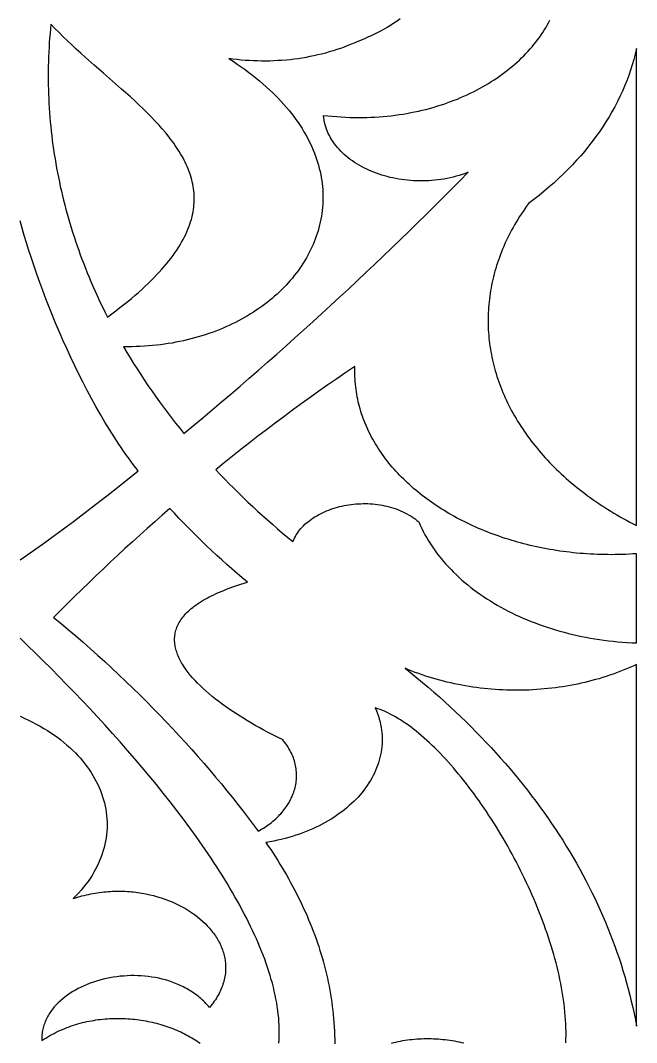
# Model space of a CAD drawing. Extents: x -4950 to -2150, y -1354 to 1346.
# Drawn here: x -4600.4 to -4451.1, y 554 to 801.8 of the extents above; entities that cross this region are included whole.
import ezdxf

# ---------------------------------------------------------------- set-up
doc = ezdxf.new("R2010")
doc.units = 0
doc.layers.add('LAYER_1', color=18, linetype='CONTINUOUS')

msp = doc.modelspace()

# ---------------------------------------------------------------- linework, layer by layer
at = {"layer": 'LAYER_1'}
for points in [[(-4593.07, 800.94), (-4593.18, 799.81), (-4593.28, 798.68), (-4593.37, 797.55), (-4593.45, 796.42), (-4593.52, 795.29), (-4593.58, 794.16), (-4593.63, 793.03), (-4593.67, 791.9), (-4593.7, 790.77), (-4593.71, 789.65), (-4593.72, 788.52), (-4593.72, 787.39), (-4593.7, 786.26), (-4593.68, 785.13), (-4593.64, 784), (-4593.6, 782.87), (-4593.54, 781.75), (-4593.48, 780.62), (-4593.4, 779.49), (-4593.31, 778.37), (-4593.22, 777.24), (-4593.11, 776.12), (-4592.99, 774.99), (-4592.86, 773.87), (-4592.73, 772.75), (-4592.58, 771.63), (-4592.42, 770.51), (-4592.25, 769.39), (-4592.07, 768.27), (-4591.88, 767.15), (-4591.68, 766.03), (-4591.47, 764.91), (-4591.25, 763.8), (-4591.02, 762.68), (-4590.78, 761.57), (-4590.52, 760.46), (-4590.26, 759.35), (-4589.99, 758.24), (-4589.71, 757.13), (-4589.42, 756.02), (-4589.11, 754.92), (-4588.8, 753.81), (-4588.48, 752.71), (-4588.14, 751.61), (-4587.8, 750.51), (-4587.45, 749.41), (-4587.08, 748.31), (-4586.71, 747.21), (-4586.33, 746.12), (-4585.93, 745.03), (-4585.53, 743.94), (-4585.11, 742.85), (-4584.69, 741.76), (-4584.25, 740.67), (-4583.81, 739.59), (-4583.35, 738.51), (-4582.89, 737.43), (-4582.41, 736.35), (-4581.93, 735.27), (-4581.43, 734.2), (-4580.93, 733.13), (-4580.41, 732.06), (-4579.89, 730.99), (-4579.35, 729.92), (-4578.31, 730.69), (-4577.3, 731.45), (-4576.32, 732.21), (-4575.37, 732.96), (-4574.45, 733.7), (-4573.55, 734.44), (-4572.69, 735.17), (-4571.85, 735.89), (-4571.05, 736.61), (-4570.27, 737.33), (-4569.52, 738.04), (-4568.79, 738.74), (-4568.09, 739.44), (-4567.42, 740.14), (-4566.78, 740.83), (-4566.16, 741.51), (-4565.57, 742.19), (-4565, 742.86), (-4564.46, 743.53), (-4563.94, 744.19), (-4563.45, 744.85), (-4562.99, 745.5), (-4562.54, 746.15), (-4562.12, 746.8), (-4561.73, 747.44), (-4561.36, 748.07), (-4561.01, 748.7), (-4560.68, 749.33), (-4560.38, 749.95), (-4560.1, 750.57), (-4559.84, 751.19), (-4559.6, 751.8), (-4559.38, 752.4), (-4559.18, 753), (-4559.01, 753.6), (-4558.85, 754.2), (-4558.72, 754.79), (-4558.6, 755.37), (-4558.51, 755.96), (-4558.43, 756.54), (-4558.37, 757.11), (-4558.33, 757.68), (-4558.31, 758.25), (-4558.31, 758.82), (-4558.33, 759.38), (-4558.36, 759.94), (-4558.41, 760.49), (-4558.48, 761.05), (-4558.56, 761.6), (-4558.66, 762.14), (-4558.78, 762.69), (-4558.91, 763.23), (-4559.06, 763.77), (-4559.22, 764.3), (-4559.4, 764.84), (-4559.59, 765.37), (-4559.8, 765.89), (-4560.02, 766.42), (-4560.25, 766.94), (-4560.5, 767.46), (-4560.76, 767.98), (-4561.03, 768.5), (-4561.32, 769.01), (-4561.62, 769.53), (-4561.93, 770.04), (-4562.25, 770.54), (-4562.59, 771.05), (-4562.93, 771.55), (-4563.29, 772.06), (-4563.65, 772.56), (-4564.03, 773.06), (-4564.42, 773.56), (-4565.22, 774.55), (-4566.06, 775.53), (-4566.93, 776.51), (-4567.83, 777.49), (-4568.77, 778.46), (-4569.73, 779.43), (-4570.71, 780.4), (-4571.72, 781.36), (-4572.75, 782.33), (-4573.8, 783.29), (-4574.86, 784.25), (-4575.94, 785.21), (-4578.12, 787.13), (-4580.33, 789.06), (-4582.54, 790.99), (-4584.74, 792.94), (-4585.84, 793.92), (-4586.92, 794.9), (-4587.99, 795.89), (-4589.04, 796.89), (-4590.08, 797.89), (-4591.1, 798.9), (-4592.1, 799.92)], [(-4451.06, 795.01), (-4451.37, 793.7), (-4451.71, 792.38), (-4452.09, 791.08), (-4452.5, 789.78), (-4452.95, 788.49), (-4453.43, 787.21), (-4453.95, 785.93), (-4454.5, 784.66), (-4455.08, 783.4), (-4455.7, 782.15), (-4456.34, 780.91), (-4457.03, 779.67), (-4457.74, 778.45), (-4458.49, 777.23), (-4459.27, 776.03), (-4460.08, 774.84), (-4460.92, 773.66), (-4461.79, 772.48), (-4462.7, 771.32), (-4463.64, 770.18), (-4464.61, 769.04), (-4465.6, 767.92), (-4466.63, 766.81), (-4467.69, 765.71), (-4468.78, 764.63), (-4469.9, 763.56), (-4471.05, 762.5), (-4472.23, 761.46), (-4473.44, 760.44), (-4474.68, 759.43), (-4475.95, 758.43), (-4477.24, 757.46), (-4477.71, 756.82), (-4478.16, 756.18), (-4478.59, 755.54), (-4479.02, 754.9), (-4479.44, 754.26), (-4479.84, 753.61), (-4480.23, 752.96), (-4480.62, 752.31), (-4480.99, 751.66), (-4481.35, 751.01), (-4481.7, 750.35), (-4482.03, 749.7), (-4482.36, 749.04), (-4482.67, 748.38), (-4482.98, 747.72), (-4483.27, 747.05), (-4483.55, 746.39), (-4483.82, 745.72), (-4484.08, 745.06), (-4484.33, 744.39), (-4484.57, 743.72), (-4484.79, 743.05), (-4485.01, 742.38), (-4485.21, 741.71), (-4485.41, 741.04), (-4485.59, 740.37), (-4485.76, 739.69), (-4485.92, 739.02), (-4486.07, 738.34), (-4486.21, 737.67), (-4486.34, 736.99), (-4486.46, 736.32), (-4486.57, 735.64), (-4486.67, 734.97), (-4486.75, 734.29), (-4486.83, 733.61), (-4486.89, 732.94), (-4486.95, 732.26), (-4486.99, 731.58), (-4487.02, 730.91), (-4487.04, 730.23), (-4487.06, 729.55), (-4487.06, 728.88), (-4487.05, 728.2), (-4487.03, 727.53), (-4487, 726.85), (-4486.96, 726.18), (-4486.91, 725.51), (-4486.85, 724.83), (-4486.78, 724.16), (-4486.69, 723.49), (-4486.6, 722.82), (-4486.5, 722.15), (-4486.39, 721.49), (-4486.26, 720.82), (-4486.13, 720.15), (-4485.99, 719.49), (-4485.83, 718.83), (-4485.67, 718.17), (-4485.5, 717.51), (-4485.31, 716.85), (-4485.12, 716.19), (-4484.91, 715.53), (-4484.7, 714.88), (-4484.47, 714.23), (-4484.24, 713.58), (-4484, 712.93), (-4483.74, 712.28), (-4483.48, 711.64), (-4483.2, 710.99), (-4482.92, 710.35), (-4482.63, 709.71), (-4482.32, 709.08), (-4482.01, 708.44), (-4481.69, 707.81), (-4481.35, 707.18), (-4481.01, 706.56), (-4480.66, 705.93), (-4480.29, 705.31), (-4479.92, 704.69), (-4479.54, 704.08), (-4479.15, 703.46), (-4478.75, 702.85), (-4478.34, 702.24), (-4477.92, 701.64), (-4477.49, 701.04), (-4477.05, 700.44), (-4476.6, 699.84), (-4476.14, 699.25), (-4475.67, 698.66), (-4475.19, 698.08), (-4474.71, 697.5), (-4474.21, 696.92), (-4473.71, 696.34), (-4473.19, 695.77), (-4472.67, 695.2), (-4472.13, 694.64), (-4471.59, 694.08), (-4471.04, 693.52), (-4470.48, 692.97), (-4469.9, 692.42), (-4469.32, 691.88), (-4468.73, 691.34), (-4468.14, 690.8), (-4467.53, 690.27), (-4466.91, 689.74), (-4466.29, 689.22), (-4465.65, 688.7), (-4465.01, 688.19), (-4464.35, 687.68), (-4463.69, 687.17), (-4463.02, 686.67), (-4462.34, 686.17), (-4461.65, 685.68), (-4460.95, 685.2), (-4460.24, 684.72), (-4459.53, 684.24), (-4458.8, 683.77), (-4458.07, 683.3), (-4457.33, 682.84), (-4456.58, 682.39), (-4455.81, 681.94), (-4455.05, 681.49), (-4454.27, 681.05), (-4453.48, 680.62), (-4452.69, 680.19), (-4451.88, 679.77), (-4451.07, 679.35)], [(-4519.33, 717.94), (-4521.53, 716.46), (-4523.73, 714.96), (-4525.91, 713.45), (-4528.08, 711.93), (-4530.23, 710.4), (-4532.37, 708.86), (-4534.5, 707.3), (-4536.62, 705.74), (-4538.72, 704.17), (-4540.81, 702.58), (-4542.89, 700.99), (-4544.95, 699.39), (-4547.01, 697.78), (-4549.05, 696.16), (-4551.07, 694.53), (-4553.09, 692.89), (-4552.01, 691.75), (-4550.92, 690.62), (-4549.82, 689.49), (-4548.71, 688.38), (-4547.58, 687.26), (-4546.44, 686.16), (-4545.29, 685.06), (-4544.12, 683.96), (-4542.95, 682.88), (-4541.76, 681.8), (-4540.56, 680.72), (-4539.34, 679.66), (-4538.12, 678.59), (-4536.88, 677.54), (-4535.63, 676.49), (-4534.37, 675.45), (-4534.19, 675.88), (-4534, 676.29), (-4533.79, 676.7), (-4533.56, 677.1), (-4533.31, 677.49), (-4533.05, 677.87), (-4532.76, 678.25), (-4532.46, 678.61), (-4532.14, 678.97), (-4531.81, 679.31), (-4531.46, 679.65), (-4531.09, 679.98), (-4530.71, 680.29), (-4530.32, 680.6), (-4529.91, 680.9), (-4529.49, 681.19), (-4529.06, 681.46), (-4528.61, 681.73), (-4528.15, 681.99), (-4527.69, 682.23), (-4527.21, 682.47), (-4526.72, 682.69), (-4526.22, 682.9), (-4525.71, 683.1), (-4525.2, 683.29), (-4524.67, 683.47), (-4524.14, 683.64), (-4523.61, 683.79), (-4523.06, 683.94), (-4522.51, 684.07), (-4521.95, 684.18), (-4521.39, 684.29), (-4520.83, 684.38), (-4520.26, 684.46), (-4519.69, 684.53), (-4519.11, 684.59), (-4518.53, 684.63), (-4517.95, 684.65), (-4517.37, 684.67), (-4516.79, 684.67), (-4516.2, 684.66), (-4515.62, 684.63), (-4515.04, 684.59), (-4514.46, 684.53), (-4513.88, 684.46), (-4513.3, 684.38), (-4512.73, 684.28), (-4512.16, 684.17), (-4511.59, 684.04), (-4511.03, 683.9), (-4510.47, 683.74), (-4509.91, 683.56), (-4509.37, 683.37), (-4508.82, 683.17), (-4508.29, 682.95), (-4507.76, 682.71), (-4507.24, 682.46), (-4506.73, 682.19), (-4506.23, 681.9), (-4505.73, 681.6), (-4505.25, 681.28), (-4504.77, 680.95), (-4504.31, 680.59), (-4503.86, 680.22), (-4503.52, 679.44), (-4503.15, 678.66), (-4502.77, 677.89), (-4502.36, 677.13), (-4501.94, 676.38), (-4501.49, 675.64), (-4501.03, 674.9), (-4500.55, 674.17), (-4500.05, 673.45), (-4499.53, 672.74), (-4498.99, 672.04), (-4498.44, 671.35), (-4497.87, 670.66), (-4497.28, 669.99), (-4496.67, 669.32), (-4496.05, 668.67), (-4495.41, 668.02), (-4494.75, 667.38), (-4494.08, 666.76), (-4493.39, 666.14), (-4492.68, 665.53), (-4491.96, 664.94), (-4491.23, 664.35), (-4490.48, 663.77), (-4489.71, 663.21), (-4488.93, 662.65), (-4488.14, 662.11), (-4487.33, 661.58), (-4486.51, 661.06), (-4485.68, 660.55), (-4484.83, 660.05), (-4483.97, 659.56), (-4483.1, 659.09), (-4482.21, 658.62), (-4481.31, 658.17), (-4480.4, 657.73), (-4479.48, 657.31), (-4478.55, 656.89), (-4477.6, 656.49), (-4476.65, 656.1), (-4475.68, 655.73), (-4474.71, 655.36), (-4473.72, 655.01), (-4472.72, 654.67), (-4471.71, 654.35), (-4470.7, 654.04), (-4469.67, 653.74), (-4468.64, 653.46), (-4467.6, 653.19), (-4466.54, 652.94), (-4465.48, 652.69), (-4464.42, 652.47), (-4463.34, 652.26), (-4462.26, 652.06), (-4461.17, 651.87), (-4460.07, 651.71), (-4458.97, 651.55), (-4457.85, 651.41), (-4456.74, 651.29), (-4455.61, 651.18), (-4454.49, 651.09), (-4453.35, 651.01), (-4452.21, 650.95), (-4451.07, 650.91), (-4451.07, 672.52), (-4451.94, 672.46), (-4452.81, 672.41), (-4453.68, 672.37), (-4454.55, 672.34), (-4455.41, 672.32), (-4456.27, 672.3), (-4457.14, 672.29), (-4457.99, 672.3), (-4458.85, 672.31), (-4459.7, 672.33), (-4460.55, 672.35), (-4461.4, 672.39), (-4462.24, 672.43), (-4463.08, 672.48), (-4463.92, 672.54), (-4464.76, 672.61), (-4465.59, 672.68), (-4466.42, 672.77), (-4467.24, 672.86), (-4468.06, 672.96), (-4468.88, 673.06), (-4469.7, 673.18), (-4470.51, 673.3), (-4471.31, 673.43), (-4472.12, 673.57), (-4472.92, 673.71), (-4473.71, 673.86), (-4474.51, 674.02), (-4475.29, 674.19), (-4476.08, 674.36), (-4476.85, 674.54), (-4477.63, 674.73), (-4478.4, 674.93), (-4479.16, 675.13), (-4479.92, 675.34), (-4480.68, 675.55), (-4481.43, 675.78), (-4482.18, 676.01), (-4482.92, 676.24), (-4483.66, 676.49), (-4484.39, 676.74), (-4485.11, 676.99), (-4485.83, 677.26), (-4486.55, 677.53), (-4487.26, 677.8), (-4487.96, 678.08), (-4488.66, 678.37), (-4489.36, 678.67), (-4490.04, 678.97), (-4490.73, 679.28), (-4491.4, 679.59), (-4492.07, 679.91), (-4492.73, 680.24), (-4493.39, 680.57), (-4494.04, 680.91), (-4494.69, 681.25), (-4495.33, 681.6), (-4495.96, 681.95), (-4496.58, 682.31), (-4497.2, 682.68), (-4497.82, 683.05), (-4498.42, 683.43), (-4499.02, 683.81), (-4499.61, 684.2), (-4500.2, 684.6), (-4500.77, 685), (-4501.34, 685.4), (-4501.91, 685.81), (-4502.46, 686.22), (-4503.01, 686.64), (-4503.55, 687.07), (-4504.08, 687.5), (-4504.61, 687.93), (-4505.13, 688.37), (-4505.64, 688.82), (-4506.14, 689.27), (-4506.63, 689.72), (-4507.12, 690.18), (-4507.59, 690.65), (-4508.06, 691.11), (-4508.52, 691.59), (-4508.98, 692.06), (-4509.42, 692.55), (-4509.86, 693.03), (-4510.28, 693.52), (-4510.7, 694.02), (-4511.11, 694.52), (-4511.51, 695.02), (-4511.9, 695.53), (-4512.28, 696.04), (-4512.66, 696.55), (-4513.02, 697.07), (-4513.38, 697.6), (-4513.72, 698.12), (-4514.06, 698.65), (-4514.39, 699.19), (-4514.7, 699.73), (-4515.01, 700.27), (-4515.31, 700.81), (-4515.59, 701.36), (-4515.87, 701.91), (-4516.14, 702.47), (-4516.4, 703.03), (-4516.65, 703.59), (-4516.88, 704.16), (-4517.11, 704.73), (-4517.33, 705.3), (-4517.53, 705.87), (-4517.73, 706.45), (-4517.91, 707.03), (-4518.09, 707.62), (-4518.25, 708.2), (-4518.4, 708.79), (-4518.54, 709.38), (-4518.67, 709.98), (-4518.79, 710.58), (-4518.9, 711.18), (-4519, 711.78), (-4519.08, 712.39), (-4519.16, 712.99), (-4519.22, 713.61), (-4519.27, 714.22), (-4519.31, 714.83), (-4519.34, 715.45), (-4519.35, 716.07), (-4519.35, 716.69), (-4519.35, 717.32)], [(-4564.2, 683.52), (-4566.05, 681.9), (-4567.88, 680.28), (-4569.7, 678.66), (-4571.52, 677.03), (-4573.32, 675.39), (-4575.11, 673.75), (-4576.89, 672.1), (-4578.66, 670.44), (-4580.41, 668.79), (-4582.16, 667.12), (-4583.89, 665.46), (-4585.62, 663.78), (-4587.33, 662.11), (-4589.03, 660.43), (-4590.73, 658.74), (-4592.41, 657.06), (-4590.6, 655.58), (-4588.81, 654.08), (-4587.03, 652.57), (-4585.25, 651.04), (-4583.49, 649.49), (-4581.74, 647.93), (-4580, 646.35), (-4578.28, 644.76), (-4576.57, 643.16), (-4574.87, 641.55), (-4573.19, 639.93), (-4571.53, 638.3), (-4569.88, 636.66), (-4568.26, 635.02), (-4566.65, 633.36), (-4565.06, 631.71), (-4563.48, 630.04), (-4561.94, 628.38), (-4560.41, 626.71), (-4558.9, 625.04), (-4557.42, 623.37), (-4555.96, 621.7), (-4554.52, 620.03), (-4553.12, 618.36), (-4551.73, 616.7), (-4550.38, 615.03), (-4549.05, 613.38), (-4547.75, 611.73), (-4546.47, 610.09), (-4545.23, 608.45), (-4544.02, 606.82), (-4542.84, 605.21), (-4542.4, 605.45), (-4541.97, 605.71), (-4541.55, 605.96), (-4541.14, 606.23), (-4540.74, 606.5), (-4540.35, 606.77), (-4539.97, 607.05), (-4539.6, 607.34), (-4539.24, 607.63), (-4538.89, 607.93), (-4538.56, 608.23), (-4538.23, 608.54), (-4537.91, 608.85), (-4537.6, 609.16), (-4537.31, 609.48), (-4537.02, 609.81), (-4536.75, 610.14), (-4536.48, 610.47), (-4536.23, 610.81), (-4535.99, 611.14), (-4535.76, 611.49), (-4535.54, 611.83), (-4535.33, 612.18), (-4535.13, 612.54), (-4534.94, 612.89), (-4534.77, 613.25), (-4534.6, 613.61), (-4534.45, 613.97), (-4534.31, 614.34), (-4534.17, 614.71), (-4534.05, 615.08), (-4533.95, 615.45), (-4533.85, 615.82), (-4533.77, 616.19), (-4533.69, 616.57), (-4533.63, 616.95), (-4533.58, 617.33), (-4533.54, 617.71), (-4533.52, 618.09), (-4533.5, 618.47), (-4533.5, 618.85), (-4533.51, 619.23), (-4533.53, 619.61), (-4533.57, 619.99), (-4533.61, 620.38), (-4533.67, 620.76), (-4533.74, 621.14), (-4533.83, 621.52), (-4533.92, 621.9), (-4534.03, 622.28), (-4534.15, 622.66), (-4534.28, 623.04), (-4534.43, 623.41), (-4534.59, 623.79), (-4534.76, 624.16), (-4534.94, 624.53), (-4535.14, 624.9), (-4535.35, 625.27), (-4535.57, 625.64), (-4535.8, 626), (-4536.05, 626.36), (-4536.31, 626.72), (-4536.59, 627.07), (-4536.87, 627.43), (-4537.82, 627.88), (-4538.78, 628.36), (-4539.73, 628.84), (-4540.68, 629.33), (-4541.63, 629.84), (-4542.57, 630.36), (-4543.52, 630.88), (-4544.45, 631.42), (-4545.38, 631.97), (-4546.3, 632.53), (-4547.21, 633.1), (-4548.1, 633.67), (-4548.99, 634.25), (-4549.86, 634.85), (-4550.71, 635.45), (-4551.55, 636.05), (-4552.37, 636.67), (-4553.17, 637.28), (-4553.95, 637.91), (-4554.7, 638.54), (-4555.43, 639.18), (-4556.14, 639.82), (-4556.82, 640.46), (-4557.48, 641.11), (-4558.1, 641.76), (-4558.7, 642.42), (-4559.26, 643.08), (-4559.79, 643.74), (-4560.28, 644.4), (-4560.74, 645.06), (-4561.16, 645.73), (-4561.36, 646.06), (-4561.55, 646.39), (-4561.72, 646.72), (-4561.89, 647.06), (-4562.04, 647.39), (-4562.19, 647.72), (-4562.33, 648.05), (-4562.45, 648.39), (-4562.56, 648.72), (-4562.67, 649.05), (-4562.76, 649.38), (-4562.84, 649.71), (-4562.9, 650.04), (-4562.96, 650.37), (-4563, 650.7), (-4563.04, 651.03), (-4563.06, 651.36), (-4563.06, 651.69), (-4563.06, 652.01), (-4563.04, 652.34), (-4563.01, 652.66), (-4562.96, 652.99), (-4562.91, 653.31), (-4562.83, 653.63), (-4562.75, 653.95), (-4562.65, 654.27), (-4562.54, 654.59), (-4562.41, 654.91), (-4562.27, 655.23), (-4562.11, 655.54), (-4561.94, 655.86), (-4561.76, 656.17), (-4561.56, 656.48), (-4561.34, 656.79), (-4561.11, 657.1), (-4560.86, 657.4), (-4560.6, 657.71), (-4560.32, 658.01), (-4560.03, 658.31), (-4559.72, 658.61), (-4559.39, 658.91), (-4559.05, 659.2), (-4558.69, 659.5), (-4558.31, 659.79), (-4557.92, 660.08), (-4557.51, 660.37), (-4557.08, 660.65), (-4556.63, 660.94), (-4556.17, 661.22), (-4555.69, 661.49), (-4555.19, 661.77), (-4554.67, 662.04), (-4554.14, 662.32), (-4553.58, 662.58), (-4553.01, 662.85), (-4552.42, 663.11), (-4551.8, 663.38), (-4551.17, 663.63), (-4550.52, 663.89), (-4549.85, 664.14), (-4549.16, 664.39), (-4548.46, 664.64), (-4547.73, 664.88), (-4546.98, 665.12), (-4546.21, 665.36), (-4545.42, 665.59), (-4546.69, 666.66), (-4547.94, 667.74), (-4549.19, 668.82), (-4550.42, 669.91), (-4551.64, 671), (-4552.85, 672.11), (-4554.04, 673.22), (-4555.22, 674.34), (-4556.39, 675.46), (-4557.55, 676.59), (-4558.69, 677.73), (-4559.82, 678.87), (-4560.93, 680.02), (-4562.04, 681.18), (-4563.12, 682.35)], [(-4451.06, 645.66), (-4451.86, 645.29), (-4452.66, 644.94), (-4453.47, 644.59), (-4454.28, 644.26), (-4455.1, 643.93), (-4455.93, 643.62), (-4456.76, 643.32), (-4457.6, 643.03), (-4458.45, 642.75), (-4459.29, 642.48), (-4460.15, 642.22), (-4461.01, 641.98), (-4461.87, 641.74), (-4462.74, 641.52), (-4463.62, 641.31), (-4464.49, 641.11), (-4465.38, 640.92), (-4466.26, 640.74), (-4467.15, 640.57), (-4468.04, 640.42), (-4468.94, 640.27), (-4469.83, 640.14), (-4470.73, 640.02), (-4471.64, 639.9), (-4472.54, 639.8), (-4473.45, 639.72), (-4474.35, 639.64), (-4475.26, 639.57), (-4476.18, 639.52), (-4477.09, 639.47), (-4478, 639.44), (-4478.91, 639.42), (-4479.83, 639.41), (-4480.74, 639.41), (-4481.66, 639.43), (-4482.57, 639.45), (-4483.48, 639.49), (-4484.4, 639.53), (-4485.31, 639.59), (-4486.22, 639.66), (-4487.13, 639.74), (-4488.04, 639.83), (-4488.94, 639.94), (-4489.85, 640.05), (-4490.75, 640.18), (-4491.65, 640.32), (-4492.55, 640.47), (-4493.44, 640.63), (-4494.33, 640.8), (-4495.22, 640.98), (-4496.11, 641.18), (-4496.99, 641.38), (-4497.87, 641.6), (-4498.74, 641.83), (-4499.61, 642.07), (-4500.47, 642.32), (-4501.33, 642.58), (-4502.19, 642.86), (-4503.04, 643.14), (-4503.88, 643.44), (-4504.72, 643.75), (-4505.55, 644.07), (-4506.38, 644.4), (-4507.2, 644.75), (-4505.77, 643.61), (-4504.36, 642.46), (-4502.96, 641.3), (-4501.58, 640.14), (-4500.22, 638.96), (-4498.87, 637.78), (-4497.54, 636.59), (-4496.23, 635.39), (-4494.93, 634.19), (-4493.65, 632.97), (-4492.39, 631.75), (-4491.14, 630.52), (-4489.91, 629.28), (-4488.7, 628.03), (-4487.5, 626.78), (-4486.32, 625.52), (-4485.16, 624.25), (-4484.02, 622.97), (-4482.89, 621.69), (-4481.78, 620.4), (-4480.69, 619.1), (-4479.62, 617.8), (-4478.56, 616.49), (-4477.52, 615.17), (-4476.5, 613.84), (-4475.49, 612.51), (-4474.51, 611.17), (-4473.54, 609.83), (-4472.59, 608.48), (-4471.66, 607.12), (-4470.74, 605.76), (-4469.85, 604.39), (-4468.97, 603.02), (-4468.11, 601.64), (-4467.27, 600.25), (-4466.45, 598.86), (-4465.64, 597.46), (-4464.85, 596.06), (-4464.09, 594.65), (-4463.34, 593.24), (-4462.61, 591.82), (-4461.89, 590.39), (-4461.2, 588.97), (-4460.53, 587.53), (-4459.87, 586.09), (-4459.23, 584.65), (-4458.61, 583.2), (-4458.02, 581.75), (-4457.44, 580.29), (-4456.88, 578.83), (-4456.33, 577.37), (-4455.81, 575.9), (-4455.31, 574.42), (-4454.82, 572.95), (-4454.36, 571.47), (-4453.92, 569.98), (-4453.49, 568.49), (-4453.08, 567), (-4452.7, 565.5), (-4452.33, 564), (-4451.98, 562.5), (-4451.66, 561), (-4451.35, 559.49), (-4451.06, 557.97)]]:
    msp.add_lwpolyline(points, close=True, dxfattribs=at)
for points in [[(-4508.38, 802.22), (-4509.14, 801.69), (-4509.92, 801.16), (-4510.73, 800.65), (-4511.57, 800.14), (-4512.44, 799.64), (-4513.33, 799.16), (-4514.26, 798.68), (-4515.22, 798.21), (-4516.2, 797.76), (-4517.22, 797.31), (-4518.26, 796.88), (-4519.34, 796.45), (-4520.2, 796.09), (-4521.07, 795.73), (-4521.95, 795.39), (-4522.84, 795.07), (-4523.74, 794.77), (-4524.65, 794.48), (-4525.57, 794.2), (-4526.49, 793.94), (-4527.42, 793.7), (-4528.36, 793.47), (-4529.31, 793.26), (-4530.26, 793.06), (-4531.21, 792.88), (-4532.17, 792.72), (-4533.14, 792.57), (-4534.11, 792.44), (-4535.09, 792.33), (-4536.06, 792.23), (-4537.05, 792.15), (-4538.03, 792.09), (-4539.02, 792.04), (-4540.01, 792), (-4541, 791.99), (-4541.99, 791.99), (-4542.98, 792.01), (-4543.97, 792.04), (-4544.96, 792.09), (-4545.96, 792.16), (-4546.95, 792.25), (-4547.94, 792.35), (-4548.93, 792.47), (-4549.91, 792.61), (-4548.89, 791.94), (-4547.9, 791.27), (-4546.93, 790.6), (-4545.98, 789.92), (-4545.07, 789.23), (-4544.17, 788.54), (-4543.3, 787.85), (-4542.46, 787.16), (-4541.64, 786.46), (-4540.84, 785.75), (-4540.07, 785.05), (-4539.32, 784.33), (-4538.6, 783.62), (-4537.9, 782.9), (-4537.22, 782.18), (-4536.57, 781.46), (-4535.94, 780.74), (-4535.33, 780.01), (-4534.74, 779.28), (-4534.18, 778.55), (-4533.64, 777.82), (-4533.13, 777.08), (-4532.63, 776.35), (-4532.16, 775.61), (-4531.71, 774.87), (-4531.29, 774.13), (-4530.88, 773.39), (-4530.5, 772.65), (-4530.13, 771.9), (-4529.79, 771.16), (-4529.47, 770.42), (-4529.17, 769.68), (-4528.89, 768.93), (-4528.63, 768.19), (-4528.4, 767.45), (-4528.18, 766.71), (-4527.98, 765.97), (-4527.81, 765.23), (-4527.65, 764.49), (-4527.51, 763.75), (-4527.4, 763.01), (-4527.3, 762.28), (-4527.22, 761.54), (-4527.16, 760.81), (-4527.12, 760.08), (-4527.1, 759.36), (-4527.1, 758.63), (-4527.11, 757.91), (-4527.15, 757.19), (-4527.2, 756.47), (-4527.27, 755.76), (-4527.36, 755.05), (-4527.47, 754.34), (-4527.59, 753.64), (-4527.74, 752.94), (-4527.9, 752.24), (-4528.07, 751.55), (-4528.27, 750.86), (-4528.48, 750.18), (-4528.71, 749.5), (-4528.95, 748.83), (-4529.21, 748.16), (-4529.49, 747.49), (-4529.78, 746.83), (-4530.09, 746.18), (-4530.42, 745.53), (-4530.76, 744.89), (-4531.12, 744.25), (-4531.49, 743.62), (-4531.88, 742.99), (-4532.28, 742.37), (-4532.7, 741.76), (-4533.13, 741.15), (-4533.58, 740.55), (-4534.04, 739.96), (-4534.52, 739.38), (-4535.01, 738.8), (-4535.51, 738.23), (-4536.03, 737.66), (-4536.56, 737.11), (-4537.11, 736.56), (-4537.67, 736.02), (-4538.24, 735.49), (-4538.83, 734.97), (-4539.43, 734.45), (-4540.04, 733.95), (-4540.66, 733.45), (-4541.3, 732.96), (-4541.95, 732.48), (-4542.61, 732.01), (-4543.29, 731.55), (-4543.98, 731.1), (-4544.67, 730.66), (-4545.38, 730.23), (-4546.11, 729.81), (-4546.84, 729.4), (-4547.58, 729), (-4548.34, 728.61), (-4549.11, 728.24), (-4549.88, 727.87), (-4550.67, 727.51), (-4551.47, 727.17), (-4552.28, 726.84), (-4553.1, 726.51), (-4553.93, 726.2), (-4554.77, 725.91), (-4555.62, 725.62), (-4556.48, 725.35), (-4557.34, 725.09), (-4558.22, 724.84), (-4559.11, 724.6), (-4560, 724.38), (-4560.91, 724.17), (-4561.82, 723.98), (-4562.74, 723.79), (-4563.67, 723.62), (-4564.61, 723.47), (-4565.56, 723.33), (-4566.51, 723.2), (-4567.47, 723.09), (-4568.44, 722.99), (-4569.42, 722.9), (-4570.41, 722.83), (-4571.4, 722.78), (-4572.4, 722.74), (-4573.4, 722.71), (-4574.42, 722.7), (-4575.44, 722.71), (-4574.64, 721.35), (-4573.83, 720), (-4573, 718.66), (-4572.15, 717.32), (-4571.29, 715.98), (-4570.42, 714.65), (-4569.53, 713.33), (-4568.62, 712.01), (-4567.69, 710.7), (-4566.76, 709.39), (-4565.8, 708.09), (-4564.83, 706.79), (-4563.85, 705.51), (-4562.85, 704.22), (-4561.83, 702.95), (-4560.8, 701.68), (-4558.51, 703.58), (-4556.23, 705.49), (-4553.96, 707.4), (-4551.7, 709.32), (-4549.44, 711.24), (-4547.2, 713.17), (-4544.96, 715.1), (-4542.74, 717.04), (-4540.52, 718.98), (-4538.31, 720.93), (-4536.11, 722.89), (-4533.91, 724.84), (-4531.73, 726.81), (-4529.55, 728.78), (-4527.39, 730.75), (-4525.23, 732.73), (-4523.08, 734.71), (-4520.94, 736.7), (-4518.81, 738.69), (-4516.69, 740.69), (-4514.57, 742.69), (-4512.47, 744.69), (-4510.37, 746.71), (-4508.29, 748.72), (-4506.21, 750.74), (-4504.14, 752.77), (-4502.08, 754.8), (-4500.03, 756.83), (-4497.99, 758.87), (-4495.95, 760.92), (-4493.93, 762.97), (-4491.92, 765.02), (-4492.63, 764.75), (-4493.35, 764.5), (-4494.08, 764.27), (-4494.81, 764.06), (-4495.54, 763.86), (-4496.28, 763.69), (-4497.02, 763.53), (-4497.76, 763.39), (-4498.5, 763.27), (-4499.24, 763.17), (-4499.98, 763.08), (-4500.72, 763.02), (-4501.46, 762.97), (-4502.2, 762.93), (-4502.94, 762.92), (-4503.68, 762.92), (-4504.41, 762.93), (-4505.14, 762.97), (-4505.87, 763.01), (-4506.59, 763.08), (-4507.31, 763.16), (-4508.02, 763.26), (-4508.73, 763.37), (-4509.43, 763.5), (-4510.13, 763.64), (-4510.81, 763.79), (-4511.5, 763.97), (-4512.17, 764.15), (-4512.83, 764.35), (-4513.49, 764.56), (-4514.13, 764.79), (-4514.77, 765.03), (-4515.4, 765.29), (-4516.01, 765.56), (-4516.61, 765.84), (-4517.2, 766.13), (-4517.78, 766.44), (-4518.35, 766.76), (-4518.9, 767.09), (-4519.44, 767.43), (-4519.97, 767.79), (-4520.48, 768.16), (-4520.97, 768.53), (-4521.45, 768.92), (-4521.92, 769.33), (-4522.36, 769.74), (-4522.79, 770.16), (-4523.2, 770.59), (-4523.6, 771.04), (-4523.97, 771.49), (-4524.33, 771.96), (-4524.66, 772.43), (-4524.98, 772.91), (-4525.27, 773.41), (-4525.55, 773.91), (-4525.8, 774.42), (-4526.03, 774.94), (-4526.24, 775.47), (-4526.42, 776.01), (-4526.58, 776.55), (-4526.72, 777.11), (-4526.83, 777.67), (-4526.92, 778.24), (-4526.98, 778.81), (-4525.91, 778.7), (-4524.84, 778.59), (-4523.77, 778.51), (-4522.71, 778.44), (-4521.66, 778.38), (-4520.62, 778.34), (-4519.58, 778.32), (-4518.54, 778.31), (-4517.52, 778.31), (-4516.5, 778.33), (-4515.49, 778.37), (-4514.49, 778.42), (-4513.49, 778.48), (-4512.5, 778.56), (-4511.52, 778.65), (-4510.55, 778.75), (-4509.58, 778.87), (-4508.62, 779), (-4507.68, 779.15), (-4506.74, 779.31), (-4505.8, 779.48), (-4504.88, 779.66), (-4503.96, 779.86), (-4503.06, 780.06), (-4502.16, 780.28), (-4501.27, 780.52), (-4500.39, 780.76), (-4499.52, 781.02), (-4498.66, 781.29), (-4497.81, 781.56), (-4496.97, 781.85), (-4496.14, 782.16), (-4495.32, 782.47), (-4494.51, 782.79), (-4493.71, 783.12), (-4492.92, 783.47), (-4492.13, 783.82), (-4491.37, 784.18), (-4490.61, 784.56), (-4489.86, 784.94), (-4489.12, 785.33), (-4488.39, 785.74), (-4487.68, 786.15), (-4486.98, 786.57), (-4486.28, 787), (-4485.6, 787.43), (-4484.94, 787.88), (-4484.28, 788.33), (-4483.63, 788.8), (-4483, 789.27), (-4482.38, 789.75), (-4481.77, 790.23), (-4481.18, 790.73), (-4480.59, 791.23), (-4480.02, 791.73), (-4479.47, 792.25), (-4478.92, 792.77), (-4478.39, 793.3), (-4477.87, 793.83), (-4477.37, 794.37), (-4476.88, 794.92), (-4476.4, 795.47), (-4475.93, 796.03), (-4475.48, 796.6), (-4475.05, 797.17), (-4474.63, 797.74), (-4474.22, 798.32), (-4473.82, 798.91), (-4473.45, 799.5), (-4473.08, 800.09), (-4472.73, 800.69), (-4472.4, 801.3), (-4472.08, 801.9)], [(-4600.55, 671.02), (-4598.64, 672.34), (-4596.75, 673.68), (-4594.88, 675.01), (-4593.03, 676.34), (-4591.2, 677.68), (-4589.39, 679.02), (-4587.59, 680.37), (-4585.8, 681.72), (-4584.03, 683.07), (-4582.27, 684.42), (-4580.52, 685.78), (-4578.79, 687.14), (-4575.34, 689.86), (-4571.92, 692.6), (-4572.51, 693.37), (-4573.11, 694.15), (-4573.7, 694.94), (-4574.28, 695.74), (-4574.87, 696.56), (-4575.45, 697.39), (-4576.03, 698.24), (-4576.6, 699.09), (-4577.17, 699.96), (-4577.74, 700.84), (-4578.31, 701.73), (-4578.87, 702.63), (-4579.98, 704.45), (-4581.07, 706.32), (-4582.15, 708.21), (-4583.21, 710.14), (-4584.25, 712.09), (-4585.27, 714.07), (-4586.27, 716.06), (-4587.25, 718.07), (-4588.21, 720.09), (-4589.15, 722.13), (-4590.07, 724.17), (-4590.96, 726.21), (-4591.83, 728.25), (-4592.67, 730.29), (-4593.49, 732.32), (-4594.28, 734.34), (-4595.04, 736.34), (-4595.77, 738.33), (-4596.48, 740.3), (-4597.16, 742.24), (-4597.8, 744.16), (-4598.42, 746.05), (-4599, 747.9), (-4599.55, 749.72), (-4600.07, 751.5), (-4600.55, 753.23)], [(-4537.79, 553.84), (-4537.73, 554.7), (-4537.69, 555.56), (-4537.68, 556.43), (-4537.68, 557.31), (-4537.71, 558.19), (-4537.76, 559.08), (-4537.83, 559.98), (-4537.92, 560.88), (-4538.03, 561.79), (-4538.17, 562.71), (-4538.32, 563.63), (-4538.49, 564.56), (-4538.68, 565.5), (-4538.89, 566.44), (-4539.12, 567.39), (-4539.37, 568.34), (-4539.63, 569.29), (-4539.92, 570.26), (-4540.22, 571.22), (-4540.54, 572.2), (-4540.87, 573.17), (-4541.23, 574.16), (-4541.6, 575.14), (-4541.99, 576.13), (-4542.39, 577.13), (-4542.81, 578.12), (-4543.25, 579.13), (-4543.7, 580.13), (-4544.17, 581.14), (-4544.65, 582.16), (-4545.15, 583.17), (-4545.66, 584.19), (-4546.19, 585.21), (-4546.73, 586.24), (-4547.28, 587.27), (-4547.85, 588.3), (-4548.43, 589.33), (-4549.03, 590.37), (-4549.64, 591.4), (-4550.26, 592.44), (-4550.89, 593.48), (-4551.54, 594.53), (-4552.2, 595.57), (-4552.87, 596.62), (-4553.55, 597.66), (-4554.24, 598.71), (-4554.94, 599.76), (-4556.38, 601.86), (-4557.86, 603.96), (-4559.38, 606.07), (-4560.94, 608.17), (-4562.53, 610.27), (-4564.15, 612.37), (-4565.81, 614.46), (-4567.49, 616.55), (-4569.2, 618.64), (-4570.94, 620.71), (-4572.7, 622.78), (-4574.48, 624.84), (-4576.28, 626.89), (-4578.1, 628.93), (-4579.94, 630.95), (-4581.78, 632.96), (-4583.64, 634.95), (-4585.51, 636.93), (-4587.38, 638.89), (-4589.26, 640.83), (-4591.15, 642.75), (-4593.03, 644.65), (-4594.92, 646.53), (-4596.8, 648.38), (-4598.68, 650.21), (-4600.55, 652.01)], [(-4468.21, 553.92), (-4468.17, 554.83), (-4468.16, 555.74), (-4468.16, 556.66), (-4468.18, 557.59), (-4468.21, 558.53), (-4468.27, 559.48), (-4468.33, 560.43), (-4468.42, 561.39), (-4468.52, 562.36), (-4468.63, 563.33), (-4468.76, 564.31), (-4468.91, 565.29), (-4469.07, 566.28), (-4469.25, 567.27), (-4469.43, 568.27), (-4469.64, 569.27), (-4469.86, 570.28), (-4470.09, 571.29), (-4470.33, 572.3), (-4470.59, 573.32), (-4470.86, 574.34), (-4471.15, 575.36), (-4471.44, 576.38), (-4471.75, 577.4), (-4472.07, 578.43), (-4472.41, 579.46), (-4472.75, 580.48), (-4473.11, 581.51), (-4473.48, 582.54), (-4473.86, 583.56), (-4474.25, 584.59), (-4474.65, 585.62), (-4475.06, 586.64), (-4475.48, 587.66), (-4475.91, 588.68), (-4476.35, 589.7), (-4476.8, 590.72), (-4477.26, 591.73), (-4477.73, 592.74), (-4478.2, 593.74), (-4478.69, 594.74), (-4479.18, 595.74), (-4479.68, 596.73), (-4480.19, 597.72), (-4480.71, 598.7), (-4481.24, 599.68), (-4481.77, 600.65), (-4482.31, 601.62), (-4482.85, 602.58), (-4483.41, 603.53), (-4483.97, 604.47), (-4484.53, 605.41), (-4485.1, 606.34), (-4485.68, 607.26), (-4486.26, 608.17), (-4486.85, 609.07), (-4487.44, 609.97), (-4488.03, 610.85), (-4488.64, 611.73), (-4489.24, 612.59), (-4489.85, 613.44), (-4490.46, 614.29), (-4491.08, 615.12), (-4491.7, 615.94), (-4492.33, 616.75), (-4492.95, 617.55), (-4493.58, 618.33), (-4494.21, 619.1), (-4494.85, 619.86), (-4495.48, 620.61), (-4496.12, 621.34), (-4496.76, 622.06), (-4497.4, 622.76), (-4498.04, 623.45), (-4498.69, 624.12), (-4499.33, 624.78), (-4499.97, 625.42), (-4500.62, 626.05), (-4501.26, 626.66), (-4501.91, 627.25), (-4502.55, 627.83), (-4503.19, 628.39), (-4503.83, 628.93), (-4504.48, 629.45), (-4505.11, 629.96), (-4505.75, 630.45), (-4506.39, 630.91), (-4507.02, 631.36), (-4507.66, 631.79), (-4508.28, 632.2), (-4508.91, 632.59), (-4509.54, 632.96), (-4510.16, 633.31), (-4510.77, 633.63), (-4511.39, 633.94), (-4512, 634.22), (-4512.6, 634.48), (-4513.21, 634.72), (-4513.8, 634.93), (-4514.4, 635.12), (-4514.11, 634.45), (-4513.86, 633.78), (-4513.63, 633.1), (-4513.43, 632.43), (-4513.25, 631.75), (-4513.11, 631.08), (-4512.98, 630.4), (-4512.89, 629.73), (-4512.81, 629.06), (-4512.77, 628.39), (-4512.75, 627.72), (-4512.75, 627.05), (-4512.78, 626.39), (-4512.83, 625.73), (-4512.91, 625.07), (-4513, 624.41), (-4513.13, 623.76), (-4513.27, 623.11), (-4513.44, 622.47), (-4513.64, 621.83), (-4513.85, 621.2), (-4514.09, 620.57), (-4514.35, 619.95), (-4514.63, 619.33), (-4514.93, 618.72), (-4515.25, 618.11), (-4515.6, 617.51), (-4515.96, 616.92), (-4516.35, 616.33), (-4516.75, 615.75), (-4517.18, 615.18), (-4517.63, 614.62), (-4518.09, 614.07), (-4518.58, 613.52), (-4519.08, 612.98), (-4519.61, 612.45), (-4520.15, 611.93), (-4520.71, 611.43), (-4521.29, 610.93), (-4521.88, 610.44), (-4522.5, 609.96), (-4523.13, 609.49), (-4523.78, 609.03), (-4524.44, 608.59), (-4525.12, 608.15), (-4525.82, 607.73), (-4526.54, 607.32), (-4527.27, 606.92), (-4528.02, 606.54), (-4528.78, 606.17), (-4529.56, 605.81), (-4530.35, 605.47), (-4531.16, 605.14), (-4531.98, 604.82), (-4532.81, 604.52), (-4533.66, 604.23), (-4534.53, 603.96), (-4535.41, 603.7), (-4536.3, 603.46), (-4537.2, 603.24), (-4538.12, 603.03), (-4539.05, 602.84), (-4539.99, 602.66), (-4540.94, 602.5), (-4540.35, 601.64), (-4539.77, 600.77), (-4539.2, 599.89), (-4538.64, 599.02), (-4538.08, 598.14), (-4537.54, 597.26), (-4537.01, 596.38), (-4536.48, 595.5), (-4535.97, 594.61), (-4535.46, 593.72), (-4534.96, 592.83), (-4534.48, 591.93), (-4534, 591.03), (-4533.54, 590.13), (-4533.08, 589.23), (-4532.64, 588.32), (-4532.2, 587.42), (-4531.78, 586.51), (-4531.36, 585.59), (-4530.96, 584.67), (-4530.57, 583.76), (-4530.18, 582.83), (-4529.81, 581.91), (-4529.45, 580.98), (-4529.1, 580.05), (-4528.77, 579.11), (-4528.44, 578.18), (-4528.12, 577.24), (-4527.82, 576.29), (-4527.53, 575.35), (-4527.25, 574.4), (-4526.98, 573.45), (-4526.72, 572.49), (-4526.48, 571.53), (-4526.25, 570.57), (-4526.03, 569.6), (-4525.82, 568.63), (-4525.62, 567.66), (-4525.44, 566.69), (-4525.27, 565.71), (-4525.11, 564.73), (-4524.97, 563.74), (-4524.83, 562.75), (-4524.71, 561.76), (-4524.61, 560.76), (-4524.51, 559.77), (-4524.43, 558.76), (-4524.37, 557.76), (-4524.31, 556.75), (-4524.27, 555.73), (-4524.25, 554.72), (-4524.23, 553.69)], [(-4600.55, 633.1), (-4599.53, 632.65), (-4598.53, 632.18), (-4597.55, 631.7), (-4596.6, 631.2), (-4595.68, 630.69), (-4594.78, 630.17), (-4593.9, 629.63), (-4593.05, 629.08), (-4592.22, 628.51), (-4591.42, 627.94), (-4590.64, 627.35), (-4589.89, 626.74), (-4589.17, 626.13), (-4588.47, 625.51), (-4587.79, 624.87), (-4587.14, 624.23), (-4586.52, 623.58), (-4585.92, 622.91), (-4585.35, 622.24), (-4584.8, 621.56), (-4584.28, 620.87), (-4583.79, 620.17), (-4583.32, 619.47), (-4582.88, 618.75), (-4582.46, 618.03), (-4582.07, 617.31), (-4581.71, 616.58), (-4581.38, 615.84), (-4581.07, 615.1), (-4580.78, 614.35), (-4580.53, 613.6), (-4580.3, 612.85), (-4580.1, 612.09), (-4579.92, 611.32), (-4579.77, 610.56), (-4579.65, 609.79), (-4579.56, 609.02), (-4579.49, 608.25), (-4579.45, 607.48), (-4579.44, 606.71), (-4579.46, 605.93), (-4579.5, 605.16), (-4579.58, 604.38), (-4579.68, 603.61), (-4579.8, 602.84), (-4579.96, 602.07), (-4580.14, 601.3), (-4580.36, 600.53), (-4580.6, 599.77), (-4580.87, 599.01), (-4581.16, 598.25), (-4581.49, 597.5), (-4581.84, 596.75), (-4582.23, 596), (-4582.64, 595.26), (-4583.08, 594.52), (-4583.55, 593.79), (-4584.05, 593.07), (-4584.58, 592.35), (-4585.14, 591.64), (-4585.72, 590.94), (-4586.34, 590.24), (-4586.98, 589.56), (-4587.66, 588.88), (-4587.13, 589.05), (-4586.59, 589.22), (-4586.06, 589.37), (-4585.53, 589.52), (-4585, 589.66), (-4584.46, 589.79), (-4583.93, 589.91), (-4583.4, 590.02), (-4582.87, 590.12), (-4582.34, 590.21), (-4581.81, 590.3), (-4581.28, 590.37), (-4580.75, 590.44), (-4580.22, 590.5), (-4579.7, 590.55), (-4579.17, 590.59), (-4578.65, 590.63), (-4578.13, 590.65), (-4577.6, 590.67), (-4577.09, 590.68), (-4576.57, 590.68), (-4576.05, 590.68), (-4575.54, 590.67), (-4575.03, 590.65), (-4574.52, 590.62), (-4574.01, 590.58), (-4573.51, 590.54), (-4573.01, 590.49), (-4572.51, 590.43), (-4572.01, 590.37), (-4571.52, 590.29), (-4571.03, 590.22), (-4570.06, 590.04), (-4569.1, 589.83), (-4568.16, 589.6), (-4567.23, 589.35), (-4566.32, 589.06), (-4565.42, 588.76), (-4564.54, 588.43), (-4563.68, 588.08), (-4562.84, 587.7), (-4562.02, 587.31), (-4561.22, 586.89), (-4560.45, 586.45), (-4559.69, 585.99), (-4558.97, 585.52), (-4558.26, 585.02), (-4557.58, 584.51), (-4556.93, 583.98), (-4556.3, 583.43), (-4555.7, 582.87), (-4555.14, 582.29), (-4554.6, 581.69), (-4554.09, 581.09), (-4553.85, 580.78), (-4553.61, 580.47), (-4553.39, 580.15), (-4553.17, 579.83), (-4552.96, 579.51), (-4552.76, 579.19), (-4552.57, 578.86), (-4552.39, 578.53), (-4552.21, 578.2), (-4552.05, 577.86), (-4551.89, 577.53), (-4551.74, 577.19), (-4551.6, 576.84), (-4551.47, 576.5), (-4551.35, 576.15), (-4551.24, 575.8), (-4551.14, 575.45), (-4551.05, 575.1), (-4550.97, 574.75), (-4550.9, 574.39), (-4550.84, 574.03), (-4550.79, 573.67), (-4550.75, 573.31), (-4550.72, 572.95), (-4550.7, 572.58), (-4550.7, 572.22), (-4550.7, 571.85), (-4550.71, 571.48), (-4550.74, 571.11), (-4550.77, 570.74), (-4550.82, 570.37), (-4550.88, 570), (-4550.95, 569.62), (-4551.03, 569.25), (-4551.12, 568.88), (-4551.22, 568.5), (-4551.34, 568.13), (-4551.47, 567.75), (-4551.61, 567.38), (-4551.76, 567), (-4551.93, 566.62), (-4552.1, 566.25), (-4552.29, 565.87), (-4552.5, 565.5), (-4552.71, 565.12), (-4552.94, 564.75), (-4553.18, 564.37), (-4553.44, 564), (-4553.7, 563.62), (-4553.98, 563.25), (-4554.28, 562.88), (-4554.59, 562.5), (-4554.87, 562.83), (-4555.16, 563.15), (-4555.46, 563.47), (-4555.77, 563.77), (-4556.08, 564.07), (-4556.39, 564.36), (-4556.71, 564.64), (-4557.04, 564.92), (-4557.37, 565.19), (-4557.71, 565.45), (-4558.05, 565.7), (-4558.39, 565.95), (-4558.74, 566.19), (-4559.1, 566.42), (-4559.46, 566.64), (-4559.82, 566.86), (-4560.19, 567.07), (-4560.56, 567.27), (-4560.93, 567.46), (-4561.31, 567.65), (-4561.69, 567.83), (-4562.08, 568.01), (-4562.47, 568.17), (-4562.86, 568.33), (-4563.65, 568.63), (-4564.45, 568.91), (-4565.27, 569.15), (-4566.09, 569.37), (-4566.92, 569.56), (-4567.76, 569.73), (-4568.6, 569.87), (-4569.45, 569.99), (-4570.3, 570.08), (-4571.15, 570.15), (-4572, 570.19), (-4572.86, 570.2), (-4573.71, 570.2), (-4574.57, 570.17), (-4575.42, 570.11), (-4576.26, 570.04), (-4577.1, 569.94), (-4577.94, 569.81), (-4578.77, 569.67), (-4579.59, 569.5), (-4580.4, 569.32), (-4581.2, 569.11), (-4581.99, 568.88), (-4582.77, 568.63), (-4583.53, 568.36), (-4584.28, 568.07), (-4585.02, 567.75), (-4585.74, 567.42), (-4586.44, 567.08), (-4587.12, 566.71), (-4587.78, 566.32), (-4588.42, 565.92), (-4589.04, 565.49), (-4589.64, 565.05), (-4590.21, 564.6), (-4590.76, 564.12), (-4591.29, 563.63), (-4591.78, 563.12), (-4592.25, 562.6), (-4592.69, 562.06), (-4592.9, 561.78), (-4593.1, 561.5), (-4593.29, 561.22), (-4593.47, 560.93), (-4593.65, 560.64), (-4593.82, 560.34), (-4593.98, 560.05), (-4594.13, 559.74), (-4594.27, 559.44), (-4594.41, 559.13), (-4594.53, 558.82), (-4594.65, 558.5), (-4594.76, 558.18), (-4594.86, 557.86), (-4594.94, 557.53), (-4595.02, 557.2), (-4595.09, 556.87), (-4595.15, 556.53), (-4595.2, 556.19), (-4595.24, 555.85), (-4595.27, 555.5), (-4595.29, 555.15), (-4595.3, 554.8), (-4595.3, 554.44), (-4594.81, 554.77), (-4594.32, 555.07), (-4593.83, 555.37), (-4593.33, 555.66), (-4592.82, 555.94), (-4592.31, 556.21), (-4591.8, 556.47), (-4591.29, 556.72), (-4590.77, 556.95), (-4590.25, 557.18), (-4589.72, 557.4), (-4589.19, 557.61), (-4588.66, 557.81), (-4588.13, 558), (-4587.59, 558.17), (-4587.05, 558.34), (-4586.51, 558.5), (-4585.97, 558.65), (-4585.43, 558.8), (-4584.88, 558.93), (-4584.33, 559.05), (-4583.78, 559.16), (-4583.23, 559.27), (-4582.68, 559.36), (-4582.13, 559.45), (-4581.58, 559.53), (-4581.02, 559.6), (-4580.47, 559.66), (-4579.92, 559.71), (-4579.36, 559.75), (-4578.81, 559.78), (-4578.25, 559.81), (-4577.7, 559.83), (-4577.15, 559.84), (-4576.59, 559.84), (-4576.04, 559.83), (-4575.49, 559.81), (-4574.94, 559.79), (-4574.39, 559.76), (-4573.85, 559.72), (-4573.3, 559.67), (-4572.76, 559.61), (-4572.22, 559.55), (-4571.68, 559.48), (-4571.14, 559.4), (-4570.61, 559.31), (-4570.08, 559.22), (-4569.55, 559.12), (-4569.02, 559.01), (-4568.5, 558.89), (-4567.98, 558.77), (-4567.46, 558.64), (-4566.95, 558.5), (-4566.44, 558.36), (-4565.93, 558.21), (-4565.43, 558.05), (-4564.94, 557.89), (-4564.44, 557.71), (-4563.95, 557.54), (-4563.47, 557.35), (-4562.99, 557.16), (-4562.52, 556.96), (-4562.05, 556.76), (-4561.59, 556.55), (-4561.13, 556.33), (-4560.68, 556.11), (-4560.23, 555.88), (-4559.79, 555.64), (-4559.35, 555.4), (-4558.93, 555.15), (-4558.5, 554.9), (-4558.09, 554.64), (-4557.68, 554.38), (-4557.28, 554.11), (-4556.88, 553.83)], [(-4510.48, 553.84), (-4509.94, 553.98), (-4509.39, 554.11), (-4508.84, 554.23), (-4508.29, 554.34), (-4507.73, 554.44), (-4507.17, 554.53), (-4506.61, 554.61), (-4506.04, 554.68), (-4505.48, 554.75), (-4504.91, 554.8), (-4504.33, 554.85), (-4503.76, 554.88), (-4503.19, 554.91), (-4502.61, 554.93), (-4502.04, 554.94), (-4501.46, 554.94), (-4500.88, 554.93), (-4500.31, 554.91), (-4499.73, 554.88), (-4499.16, 554.85), (-4498.58, 554.81), (-4498.01, 554.75), (-4497.44, 554.69), (-4496.87, 554.62), (-4496.3, 554.55), (-4495.74, 554.46), (-4495.17, 554.37), (-4494.62, 554.26), (-4494.06, 554.15), (-4493.51, 554.03), (-4492.96, 553.91)]]:
    msp.add_lwpolyline(points, dxfattribs=at)

doc.saveas('drawing.dxf')
